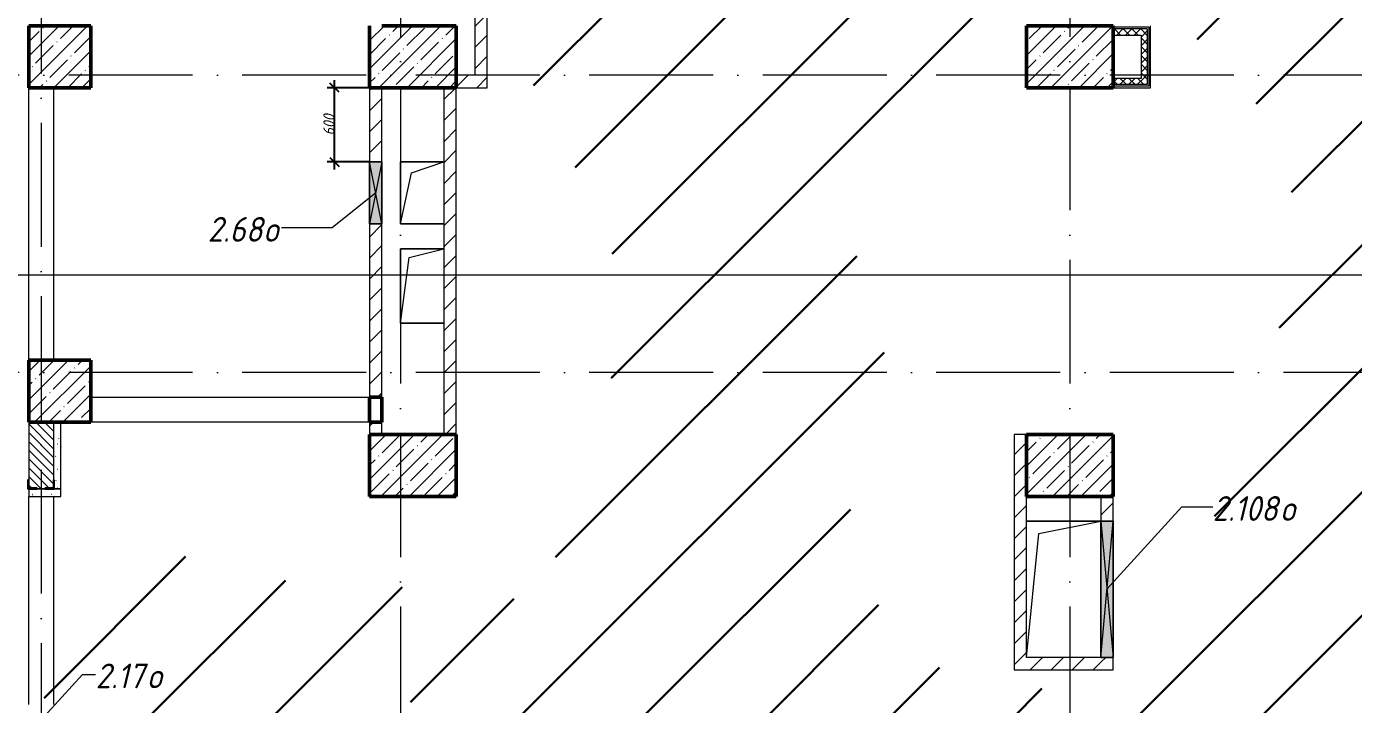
# Model space of a CAD drawing. Header units: millimetres. Extents: x -537608 to 253996, y -217170 to 186033.
# Drawn here: x -109915 to -99209, y 19525 to 24998 of the extents above; entities that cross this region are included whole.
import ezdxf

# ---------------------------------------------------------------- set-up
doc = ezdxf.new("R2010")
doc.units = ezdxf.units.MM
doc.linetypes.add('50_200_ШТРИХ_1Т_ш5_п1_п1_', pattern=[1400, 1000, -200, 0, -200])
for name, color, linetype, lineweight in [('2) окраска коммуникации', 152, 'Continuous', 30), ('A-____-____-DIMS', 7, 'Continuous', 9), ('A-DETL-GENF-OTLN', 7, 'Continuous', 9), ('A-FLOR-____-OTLN', 7, 'Continuous', 9), ('A-GENM-____-MCUT', 7, 'Continuous', 25), ('A-GENM-____-OTLN', 7, 'Continuous', 9), ('A-GENM-____-OTLN-1', 7, 'Continuous', 25), ('A-GLAZ-____-IDEN', 7, 'Continuous', 9), ('A-GLAZ-____-OTLN', 7, 'Continuous', 9), ('A-WALL-____-MCUT', 7, 'Continuous', 13), ('A-WALL-____-MCUT-1', 7, 'Continuous', 9), ('A-WALL-____-PATT-1', 7, 'Continuous', 9), ('A-WALL-FNSH-MCUT-1', 7, 'Continuous', 9), ('I-WALL-____-OTLN', 7, 'Continuous', 9), ('S-COLS-____-MCUT', 7, 'Continuous', 50), ('S-COLS-____-OTLN', 7, 'Continuous', 9), ('S-GRID-____-OTLN-1', 7, '50_200_ШТРИХ_1Т_ш5_п1_п1_', 9)]:
    doc.layers.add(name, color=color, linetype=linetype, lineweight=lineweight)
for name, color, linetype, lineweight, true_color in [('A-WALL-____-PATT-2', 7, 'Continuous', 9, 0x787878), ('A-WALL-____-PATT-3', 9, 'Continuous', 9, 0x808080), ('G-____-____-SYMB-1', 9, 'Continuous', 9, 0x808080)]:
    doc.layers.add(name, color=color, linetype=linetype, lineweight=lineweight, true_color=true_color)
doc.styles.add('ISOCPEUR_I_11', font='isocpeui.ttf', dxfattribs={"width": 0.9, "height": 199.9999999999998})
doc.styles.add('ISOCPEUR_I_7', font='isocpeui.ttf', dxfattribs={"width": 0.9, "height": 90.00000000000003})
doc.dimstyles.new('ISO-1_8_0_9К_СРЕДНИЙ_Кладочные_2', dxfattribs={"dimscale": 304.8, "dimtxt": 89.63830582292834, "dimasz": 0.2460629921259842, "dimexe": 0.1968503937007874, "dimexo": 0, "dimgap": 0, "dimtad": 1, "dimdec": 3, "dimrnd": 0.001, "dimdsep": 46, "dimtxsty": 'ISOCPEUR_I_7', "dimblk1": 'OBLIQUE', "dimblk2": 'OBLIQUE', "dimsah": 1, "dimcen": 0.09, "dimdle": 0.1968503937007874, "dimazin": 0, "dimtfac": 1, "dimtdec": 4, "dimtix": 1, "dimtmove": 1, "dimatfit": 3, "dimfxl": 1, "dimtvp": 1, "dimtolj": 1, "dimtzin": 0, "dimarcsym": 2})
pattern_1 = [(45, (-184647.672526228, -45376.49344689475), (-84.8528137423857, 84.8528137423857), [])]
pattern_2 = [(45, (-184647.672526228, -45376.49344689475), (-35.35533905932738, 35.35533905932738), []), (135, (-184647.672526228, -45376.49344689475), (-35.35533905932738, -35.35533905932737), [])]
pattern_3 = [(0, (-184647.672526228, -45376.49344689475), (203.2, 50.8), [3.353, -149.047, 3.353, -149.047, -812.8]), (0, (-184647.672526228, -45376.49344689475), (203.2, 50.8), [-304.8, 3.353, -301.447, 3.353, -149.047, -355.6]), (0, (-184647.672526228, -45376.49344689475), (203.2, 50.8), [-762, 3.353, -98.24700000000001, 3.353, -250.647]), (120, (-184571.472526228, -45351.09344689472), (-145.5940905122494, 150.576362048998), [3.352999999999998, -149.0469999999998, 3.352999999999998, -149.0469999999998, -812.7999999999993]), (120, (-184571.472526228, -45351.09344689472), (-145.5940905122494, 150.576362048998), [-304.7999999999997, 3.352999999999998, -301.4469999999997, 3.352999999999998, -149.0469999999998, -355.5999999999997]), (120, (-184571.472526228, -45351.09344689472), (-145.5940905122494, 150.576362048998), [-761.9999999999993, 3.352999999999998, -98.24699999999993, 3.352999999999998, -250.6469999999998]), (240, (-184546.072526228, -45249.49344689475), (-57.60590948775047, -201.3763620489979), [3.353, -149.047, 3.353, -149.047, -812.8]), (240, (-184546.072526228, -45249.49344689475), (-57.60590948775047, -201.3763620489979), [-304.8, 3.353, -301.447, 3.353, -149.047, -355.6]), (240, (-184546.072526228, -45249.49344689475), (-57.60590948775047, -201.3763620489979), [-762, 3.353, -98.24700000000001, 3.353, -250.647])]

# ---------------------------------------------------------------- blocks, each defined once
blk = doc.blocks.new('BSC_Колонна _Прямоугольная - 500х500-V94-АР1_План отверстий 2 этажа в осях 1-64_Ю-ЯЯ')
at = {"layer": 'S-COLS-____-OTLN'}
h = blk.add_hatch(dxfattribs=at)
h.set_pattern_fill('FP_107', color=256, style=0, pattern_type=2)
h.set_pattern_definition([(45, (-75000, -70131.042), (-114.0492527375783, 114.0492527375783), []), (45, (-74885.951, -70131.042), (-114.0492527375783, 114.0492527375783), [201.613, -40.323, 3.353, -36.97])])
h.paths.add_polyline_path([(-249.9999999999085, -249.9999999999172), (250.0000000000818, -249.9999999999085), (250.0000000000818, 250.0000000000861), (-249.9999999999085, 250.0000000000818), (-249.9999999999085, 8.848654743845703)], flags=0)
at = {"layer": 'S-COLS-____-MCUT'}
for p, q in [((250.0000000000001, 250), (-250.0000000000001, 250)), ((-250.0000000000001, 249.9999999999993), (-249.9999999999954, -249.9999999999999)), ((249.9999999999998, -249.999999999992), (249.9999999999998, 250)), ((-249.9999999999954, -249.9999999999999), (249.9999999999998, -249.999999999992))]:
    blk.add_line(p, q, dxfattribs=at)
blk = doc.blocks.new('BSC_Колонна _Прямоугольная - 500х700-V129-АР1_План отверстий 2 этажа в осях 1-64_Ю-ЯЯ')
at = {"layer": 'S-COLS-____-OTLN'}
h = blk.add_hatch(dxfattribs=at)
h.set_pattern_fill('FP_142', color=256, style=0, pattern_type=2)
h.set_pattern_definition([(315, (-66831.042, 77850), (114.0492527375783, 114.0492527375783), []), (315, (-66831.042, 77735.951), (114.0492527375783, 114.0492527375783), [201.613, -40.323, 3.353, -36.97])])
h.paths.add_polyline_path([(-249.9999999999215, -350.0000000000937), (250.0000000000774, -350.0000000000763), (250.0000000000818, 349.9999999999031), (-249.9999999999215, 349.9999999999031), (-249.9999999999215, 95.15173167020112)], flags=0)
at = {"layer": 'S-COLS-____-MCUT'}
for p, q in [((250.0000000000001, 349.9999999999999), (-250.0000000000001, 349.9999999999999)), ((-250.0000000000001, 349.9999999999992), (-249.9999999999954, -350)), ((249.9999999999998, -349.9999999999919), (249.9999999999998, 350)), ((-249.9999999999954, -350), (249.9999999999998, -349.9999999999919))]:
    blk.add_line(p, q, dxfattribs=at)
blk = doc.blocks.new('BSC_Колонна _Прямоугольная - 500х700-V130-АР1_План отверстий 2 этажа в осях 1-64_Ю-ЯЯ')
at = {"layer": 'S-COLS-____-OTLN'}
h = blk.add_hatch(dxfattribs=at)
h.set_pattern_fill('FP_143', color=256, style=0, pattern_type=2)
h.set_pattern_definition([(315, (-66831.042, 83150), (114.0492527375783, 114.0492527375783), []), (315, (-66831.042, 83035.951), (114.0492527375783, 114.0492527375783), [201.613, -40.323, 3.353, -36.97])])
h.paths.add_polyline_path([(-249.9999999999215, -350.0000000000763), (250.0000000000774, -350.0000000000591), (250.0000000000818, 349.9999999999204), (-249.9999999999215, 349.9999999999204)], flags=0)
at = {"layer": 'S-COLS-____-MCUT'}
for p, q in [((250.0000000000001, 349.9999999999999), (-250.0000000000001, 349.9999999999999)), ((-250.0000000000001, 349.9999999999992), (-249.9999999999954, -350)), ((249.9999999999998, -349.9999999999919), (249.9999999999998, 350)), ((-249.9999999999954, -350), (249.9999999999998, -349.9999999999919))]:
    blk.add_line(p, q, dxfattribs=at)
blk = doc.blocks.new('BSC_Колонна _Прямоугольная - 500х700-V132-АР1_План отверстий 2 этажа в осях 1-64_Ю-ЯЯ')
at = {"layer": 'S-COLS-____-OTLN'}
h = blk.add_hatch(dxfattribs=at)
h.set_pattern_fill('FP_145', color=256, style=0, pattern_type=2)
h.set_pattern_definition([(315, (-70131.042, 77850), (114.0492527375783, 114.0492527375783), []), (315, (-70131.042, 77735.951), (114.0492527375783, 114.0492527375783), [201.613, -40.323, 3.353, -36.97])])
h.paths.add_polyline_path([(-249.9999999999129, 349.9999999999204), (-249.9999999999129, -350.0000000000763), (250.0000000000818, -350.0000000000417), (249.9999999255069, 349.9999999999378), (8.848654743828376, 349.9999999999378)], flags=0)
at = {"layer": 'S-COLS-____-MCUT'}
for p, q in [((250.0000000000001, 349.9999999999999), (-250.0000000000001, 349.9999999999999)), ((-250.0000000000001, 349.9999999999992), (-249.9999999999954, -350)), ((249.9999999999998, -349.9999999999919), (249.9999999999998, 249.9999999994324)), ((-249.9999999999954, -350), (249.9999999999998, -349.9999999999919))]:
    blk.add_line(p, q, dxfattribs=at)
blk = doc.blocks.new('BSC_Колонна _Прямоугольная - 500х700-V133-АР1_План отверстий 2 этажа в осях 1-64_Ю-ЯЯ')
at = {"layer": 'S-COLS-____-OTLN'}
h = blk.add_hatch(dxfattribs=at)
h.set_pattern_fill('FP_146', color=256, style=0, pattern_type=2)
h.set_pattern_definition([(315, (-70131.042, 83150), (114.0492527375783, 114.0492527375783), []), (315, (-70131.042, 83035.951), (114.0492527375783, 114.0492527375783), [201.613, -40.323, 3.353, -36.97])])
h.paths.add_polyline_path([(-249.9999999999085, 349.9999999999031), (-249.9999999999085, -350.0000000000937), (250.0000000000861, -350.0000000000591), (250.0000000000904, 349.9999999999204), (8.848654743239297, 349.9999999999204)], flags=0)
at = {"layer": 'S-COLS-____-MCUT'}
for p, q in [((250.0000000000001, 349.9999999999999), (-250.0000000000001, 349.9999999999999)), ((-250.0000000000001, 349.9999999999992), (-249.9999999999954, -350)), ((249.9999999999998, -349.9999999999919), (249.9999999999998, 350)), ((-249.9999999999954, -350), (249.9999999999998, -349.9999999999919))]:
    blk.add_line(p, q, dxfattribs=at)
blk = doc.blocks.new('BSC_Колонна _Прямоугольная - 500х500-V144-АР1_План отверстий 2 этажа в осях 1-64_Ю-ЯЯ')
at = {"layer": 'S-COLS-____-OTLN'}
h = blk.add_hatch(dxfattribs=at)
h.set_pattern_fill('FP_157', color=256, style=0, pattern_type=2)
h.set_pattern_definition([(45, (-75000, -67431.042), (-114.0492527375783, 114.0492527375783), []), (45, (-74885.951, -67431.042), (-114.0492527375783, 114.0492527375783), [201.613, -40.323, 3.353, -36.97])])
h.paths.add_polyline_path([(-249.9999999998912, -249.9999999999215), (250.0000000000991, -249.9999999999129), (250.0000000000991, 250.0000000000818), (-249.9999999998912, 250.0000000000774)], flags=0)
at = {"layer": 'S-COLS-____-MCUT'}
for p, q in [((250.0000000000001, 250), (-250.0000000000001, 250)), ((-250.0000000000001, 249.9999999999993), (-249.9999999999954, -249.9999999999999)), ((249.9999999999998, -249.999999999992), (249.9999999999998, 250)), ((-249.9999999999954, -249.9999999999999), (249.9999999999998, -249.999999999992))]:
    blk.add_line(p, q, dxfattribs=at)
blk = doc.blocks.new('Фахверк_СКБ_Уголок - 200_3550-28267367-АР1_План отверстий 2 этажа в осях 1-64_Ю-ЯЯ')
at = {"layer": 'A-GENM-____-MCUT'}
for p, q in [((199.9999999999932, 156.0000000000034), (124.9999999999923, 156.0000000000034)), ((124.9999999999923, 156.0000000000034), (124.9999999999923, 81.00000000000361)), ((130.9999999999933, 81.00000000000361), (130.9999999999933, 150.0000000000029)), ((130.9999999999933, 150.0000000000029), (199.9999999999932, 150.0000000000029)), ((199.9999999999932, 150.0000000000029), (199.9999999999932, 156.0000000000034)), ((124.9999999999923, 81.00000000000361), (130.9999999999933, 81.00000000000361)), ((130.9999999999926, 19.00000000000922), (124.9999999999923, 19.00000000000922)), ((124.9999999999923, 19.00000000000922), (124.9999999999923, -55.99999999999103)), ((130.9999999999926, -49.99999999999053), (130.9999999999926, 19.00000000000922)), ((124.9999999999923, -55.99999999999103), (199.9999999999924, -55.99999999999103)), ((199.9999999999924, -49.99999999999053), (130.9999999999926, -49.99999999999053)), ((199.9999999999924, -55.99999999999103), (199.9999999999924, -49.99999999999053))]:
    blk.add_line(p, q, dxfattribs=at)
blk = doc.blocks.new('AR_Отверстие прямоугольное _в плите_ - AR_Отверстие прямоугольное _в плите_-30552540-АР1_План отверстий 2 этажа в осях 1-64_Ю-ЯЯ')
at = {"layer": 'A-GENM-____-OTLN'}
for p, q in [((174.9999999612036, 250.0000000752069), (-174.9999999611964, 250.0000000752069)), ((-174.9999999611964, 250.0000000752069), (-174.9999999611964, -250.0000000751931)), ((-87.49999998059634, 162.5000000946069), (174.9999999612036, 250.0000000752069)), ((-174.9999999611964, -250.0000000751931), (-87.49999998059634, 162.5000000946069)), ((-174.9999999611964, -250.0000000751931), (174.9999999612036, -250.0000000751931))]:
    blk.add_line(p, q, dxfattribs=at)
blk = doc.blocks.new('AR_Отверстие прямоугольное _в плите_ - AR_Отверстие прямоугольное _в плите_-30552533-АР1_План отверстий 2 этажа в осях 1-64_Ю-ЯЯ')
at = {"layer": 'A-GENM-____-OTLN'}
for p, q in [((174.9999999612037, 299.9999999988069), (-174.9999999611964, 299.9999999988069)), ((-174.9999999611964, 299.9999999988069), (-174.9999999611964, -299.999999998793)), ((-174.9999999611964, -299.999999998793), (-104.9999999767164, 230.0000000143268)), ((-104.9999999767164, 230.0000000143269), (174.9999999612036, 299.9999999988069)), ((-174.9999999611964, -299.999999998793), (174.9999999612037, -299.999999998793))]:
    blk.add_line(p, q, dxfattribs=at)
blk = doc.blocks.new('AR_Отверстие прямоугольное _в плите_ - AR_Отверстие прямоугольное _в плите_-30552713-АР1_План отверстий 2 этажа в осях 1-64_Ю-ЯЯ')
at = {"layer": 'A-GENM-____-OTLN'}
for p, q in [((299.9999999988036, 550.0000000740067), (-299.9999999987963, 550.0000000740067)), ((-199.9999999991963, 450.0000000744068), (299.9999999988036, 550.0000000740067)), ((-299.9652515161854, -549.652515247831), (-199.9999999991963, 450.0000000744068))]:
    blk.add_line(p, q, dxfattribs=at)
blk = doc.blocks.new('BSC_Колонна _Прямоугольная1 - 200х100 _металл_-35191705-АР1_План отверстий 2 этажа в осях 1-64_Ю-ЯЯ')
at = {"layer": 'S-COLS-____-MCUT'}
for p, q in [((100.0000000000001, 50.00000000000004), (-100.0000000000001, 49.99999999999937)), ((-100.0000000000001, 49.99999999999937), (-99.99999999999554, -49.99999999999993)), ((99.99999999999987, -49.99999999999208), (100.0000000000001, 50.00000000000004)), ((-99.99999999999554, -49.99999999999993), (99.99999999999987, -49.99999999999208))]:
    blk.add_line(p, q, dxfattribs=at)
blk = doc.blocks.new('AR_Отверстие прямоугольное _в стене__БезПР - AR_Отверстие прямоугольное _в стене__БезПР-36788999-АР1_План отверстий 2 этажа в осях 1-64_Ю-ЯЯ')
at = {"layer": 'A-GLAZ-____-OTLN'}
blk.add_hatch(color=256, dxfattribs=at).paths.add_polyline_path([(-550.0000000739344, -50.00000000057771), (550.0000000740644, -50.00000000057771), (550.0000000740644, 50.00000000040446), (-550.0000000739344, 50.00000000040446)], flags=0)
at = {"layer": 'A-DETL-GENF-OTLN'}
for p, q in [((-550.0000000740081, -50.00000000048919), (-550.0000000740081, 50.00000000047863)), ((-550.0000000740081, 50.00000000047863), (550.0000000739915, 50.00000000047863)), ((550.0000000739915, 50.00000000047863), (-550.0000000740081, -50.00000000048919)), ((-550.0000000740081, 50.00000000047863), (550.0000000739915, -50.00000000048919)), ((550.0000000739915, 50.00000000047863), (-550.0000000740081, 50.00000000047863)), ((-550.0000000740081, 50.00000000047863), (-550.0000000740081, -50.00000000048919)), ((550.0000000739915, 50.00000000047863), (550.0000000739915, -50.00000000048919)), ((550.0000000739915, -50.00000000048919), (550.0000000739915, 50.00000000047863)), ((550.0000000739915, -50.00000000048919), (-550.0000000740081, -50.00000000048919)), ((-550.0000000740081, -50.00000000048919), (550.0000000739915, -50.00000000048919))]:
    blk.add_line(p, q, dxfattribs=at)
at = {"layer": 'A-GLAZ-____-OTLN'}
blk.add_line((550.000000073992, 50.00000000096462), (-550.0000000740079, 50.00000000096817), dxfattribs=at)
blk = doc.blocks.new('AR_Отверстие прямоугольное _в стене__БезПР - AR_Отверстие прямоугольное _в стене__БезПР-36788837-АР1_План отверстий 2 этажа в осях 1-64_Ю-ЯЯ')
at = {"layer": 'A-GLAZ-____-OTLN'}
blk.add_hatch(color=256, dxfattribs=at).paths.add_polyline_path([(250.0000000751981, -50.00000000042178), (250.0000000751981, 50.0000000005474), (-250.0000000752068, 50.0000000005474), (-250.0000000752068, -50.00000000042178)], flags=0)
at = {"layer": 'A-DETL-GENF-OTLN'}
for p, q in [((-250.0000000752082, -50.00000000048919), (-250.0000000752082, 50.00000000047863)), ((-250.0000000752082, 50.00000000047863), (250.0000000751917, 50.00000000047863)), ((250.0000000751917, 50.00000000047863), (-250.0000000752082, -50.00000000048919)), ((-250.0000000752082, 50.00000000047863), (250.0000000751917, -50.00000000048919)), ((250.0000000751917, 50.00000000047863), (-250.0000000752082, 50.00000000047863)), ((-250.0000000752082, 50.00000000047863), (-250.0000000752082, -50.00000000048919)), ((250.0000000751917, 50.00000000047863), (250.0000000751917, -50.00000000048919)), ((250.0000000751917, -50.00000000048919), (250.0000000751917, 50.00000000047863)), ((250.0000000751917, -50.00000000048919), (-250.0000000752082, -50.00000000048919)), ((-250.0000000752082, -50.00000000048919), (250.0000000751917, -50.00000000048919))]:
    blk.add_line(p, q, dxfattribs=at)
at = {"layer": 'A-GLAZ-____-OTLN'}
blk.add_line((250.0000000751921, 50.00000000096558), (-250.0000000752078, 50.0000000009672), dxfattribs=at)
blk = doc.blocks.new('_Oblique')
at = {"color": 0, "linetype": 'ByBlock', "lineweight": -2}
blk.add_line((-0.5, -0.5), (0.5, 0.5), dxfattribs=at)
blk = doc.blocks.new('*D2329')
at = {"layer": 'A-____-____-DIMS', "color": 0, "lineweight": -2, "transparency": 16777216}
for p, q in [((-107430.5209837567, 23844.54851254787), (-107430.5209837567, 24564.54851247202)), ((-107147.672526228, 24504.54851247202), (-107490.5209837567, 24504.54851247202)), ((-107147.6725262284, 23904.54851254787), (-107490.5209837567, 23904.54851254787))]:
    blk.add_line(p, q, dxfattribs=at)
at = {"layer": 'Defpoints', "color": 0, "transparency": 16777216}
for p in [(-107430.5209837567, 24504.54851247202), (-107147.672526228, 24504.54851247202), (-107147.6725262284, 23904.54851254787)]:
    blk.add_point(p, dxfattribs=at)
at = {"layer": 'A-____-____-DIMS', "color": 0, "lineweight": -2, "transparency": 16777216, "xscale": 75, "yscale": 75, "zscale": 75}
for p, rotation in [((-107430.5209837567, 24504.54851247202), 90), ((-107430.5209837567, 23904.54851254787), 270)]:
    blk.add_blockref('_Oblique', p, dxfattribs=dict(at, rotation=rotation))
at = {"layer": 'A-____-____-DIMS', "color": 0, "transparency": 16777216, "insert": (-107475.5209837567, 24204.54851250997), "char_height": 90.00000000000003, "width": 409.5781050678419, "attachment_point": 5, "rotation": 90, "style": 'ISOCPEUR_I_7'}
blk.add_mtext('\\A1;600', dxfattribs=at)

msp = doc.modelspace()

# ---------------------------------------------------------------- hatches: boundary and pattern name
at = {"layer": '2) окраска коммуникации'}
h = msp.add_hatch(dxfattribs=at)
h.set_pattern_fill('ANSI31', color=5, scale=222)
h.set_pattern_definition([(45, (-124537.4388186877, -12133.20821261858), (-498.404214719338, 498.404214719338), [])])
edge = h.paths.add_edge_path()
edge.add_spline(control_points=[(-109796.4476547929, 19603.23629768032), (-109405.6613352142, 19107.14860382003), (-108761.3909068998, 19603.23629768032), (-107937.5714336367, 19096.5940671213), (-107124.3121168489, 19719.34179428513), (-105973.0765751655, 19297.13935289034), (-105025.7386579107, 19476.52802545288), (-104061.0658806219, 19152.97488229037), (-103149.2497595529, 19549.16256147439), (-100993.5716802162, 19264.9514066661), (-99394.59264342127, 19502.66443364546), (-98286.82850425308, 19807.54851247235), (-97136.76941739152, 19486.14015535093), (-96003.62458468428, 19418.53295412452), (-94971.95596459614, 19181.90774983205), (-94413.83989929421, 18252.30873296889), (-94413.83989929421, 16807.54851247234), (-94176.29225244666, 15728.48948889857), (-94632.93210512972, 15491.86428460609), (-93821.1270603313, 14274.93466253069), (-94835.8829783163, 13666.46985149293), (-94345.61172782899, 12004.81999822801), (-94734.60232415063, 11294.94368623583), (-94311.7863236227, 10707.54851247237), (-93009.51602193517, 10263.93386753301), (-92992.60331983202, 11142.82748347639), (-92096.67252622859, 11548.47069083483), (-92096.67252622859, 13238.65142061005), (-92738.91434033577, 13576.68742674207), (-92096.67252622859, 14269.66123931287), (-92738.91434033577, 15114.75195375786), (-92096.67252622859, 15807.72576632865), (-92823.4778508515, 16807.54851247234), (-92096.67252622859, 17548.61189702365), (-93309.57073390402, 18024.6168754985), (-93309.57073390402, 17700.72809978309), (-94024.27193992016, 17903.5497034623), (-94024.27193992016, 18507.54851247249), (-94091.92274833274, 19323.30092921704), (-94091.92274833274, 19807.54851247235), (-93686.33141220258, 21039.94525292856), (-93855.4568811831, 21834.3298673389), (-94362.8348401756, 22189.26767377755), (-95022.4271180964, 22375.18747715026), (-96003.35918392627, 22375.18747715026), (-96832.07693082782, 22358.28567684362), (-97660.79467772915, 22578.00908082947), (-98032.87257194742, 23304.78719312828), (-97863.74555091596, 24538.61861551031), (-97204.15482504609, 25557.54851247235), (-95461.56293716295, 25829.27479098309), (-94954.18342611929, 26944.79361121894), (-94700.49444662304, 27874.3926280821), (-94328.4181044557, 28195.52753302236), (-94497.54357343623, 29158.93015049877), (-93702.65123074119, 29192.73375111203), (-92890.84463389161, 29378.65355448462), (-92958.49544230443, 30663.19037778654), (-93499.38994731115, 31262.24929780317), (-92349.33241250076, 32935.52822727177), (-93397.91528674345, 33611.60023953593), (-92349.33241250076, 34575.0035561271), (-93093.48820093753, 35521.50437329688), (-92096.67252622859, 37059.5682011978), (-92096.67252622859, 37059.5682011978), (-92364.31436289092, 38251.03676001357), (-93057.73049296708, 39417.26168028407), (-94224.70072988061, 38774.99326863317), (-95205.63279571048, 39282.04727783126), (-96372.60303262401, 38690.48426710013), (-98030.03852642667, 39518.67248212374), (-99044.79599646282, 39214.44007660486), (-100296.3281918409, 38470.76016399942), (-99517.67651307247, 36837.54851247242), (-100160.354536839, 35574.88528669907), (-98908.82234146087, 34374.8574649303), (-100278.7434515612, 32716.54851247242), (-99077.94781044139, 31281.82730970697), (-100177.6040340561, 30365.54851247242), (-99095.19730765851, 28759.03087064358), (-100111.1343366191, 27453.12560233965), (-99755.97069655512, 26540.42838578301), (-99942.00886763855, 25965.76647624364), (-100770.7266145399, 25678.43587103139), (-102174.4731288465, 26202.39237965098), (-102732.5891941484, 25661.53407072476), (-103831.9101747006, 26286.9013811839), (-104203.9865168677, 25644.63227041813), (-105151.0931784912, 26337.60678210379), (-106346.6725262281, 24924.74952775976), (-104916.489772801, 23238.26012432542), (-105406.9550296903, 22181.33971152259), (-104798.1024101299, 21750.54851247242), (-105609.9074549283, 21237.54851247236), (-105609.9074549283, 20348.05157278143), (-106709.226883429, 20263.54257124839), (-107030.5666713378, 20669.18577860694), (-107740.8955035171, 20297.34617186165), (-108248.2750145608, 20990.3206835472), (-108958.6038467401, 20500.16777554087), (-109702.7596351769, 20314.24797216828), (-109796.4476547929, 19603.23629768032)], knot_values=[0, 0, 0, 0, 1, 2, 3, 4, 5, 6, 7, 8, 9, 10, 11, 12, 13, 14, 15, 16, 17, 18, 19, 20, 21, 22, 23, 24, 25, 26, 27, 28, 29, 30, 31, 32, 33, 34, 35, 36, 37, 38, 39, 40, 41, 42, 43, 44, 45, 46, 47, 48, 49, 50, 51, 52, 53, 54, 55, 56, 57, 58, 59, 60, 61, 62, 63, 64, 65, 66, 67, 68, 69, 70, 71, 72, 73, 74, 75, 76, 77, 78, 79, 80, 81, 82, 83, 84, 85, 86, 87, 88, 89, 90, 91, 92, 93, 94, 95, 96, 97, 98, 99, 99, 99, 99], degree=3, periodic=0)
edge = h.paths.add_edge_path(flags=16)
edge.add_arc((-101992.4495298186, 21054.51614598397), 1274.567205917258, 125.00000004974521, 234.99999995025502, ccw=False)
edge.add_arc((-102056.9899415713, 23050.47154910745), 1162.044431998314, 125.0000000497451, 234.9999999502549, ccw=False)
edge.add_arc((-101314.1844928726, 23739.42224494151), 1433.645541916495, 59.43173917583039, 169.4317390763406, ccw=False)
edge.add_arc((-101696.0800456428, 23285.00833818514), 2021.488717905952, -53.33912159542018, 56.66087830508968, ccw=False)
edge.add_arc((-101432.1511662246, 21092.0496832416), 1102.633641852591, -78.79029658103138, 31.20970331947842, ccw=False)
edge.add_arc((-101970.6549519649, 20537.60746796357), 919.0678340200262, 215.000000049745, 324.999999950255, ccw=False)
edge = h.paths.add_edge_path(flags=16)
edge.add_arc((-96550.60125298293, 29272.31809023535), 1174.761648407511, 125.0000000497451, 234.9999999502549, ccw=False)
edge.add_arc((-95978.84534181052, 32013.48696413099), 2171.587658382488, 125.0000000497451, 234.9999999502549, ccw=False)
edge.add_arc((-96310.0506955353, 35098.19763653134), 1594.148746454434, 125.00000004974521, 234.99999995025502, ccw=False)
edge.add_arc((-96112.48813060955, 36410.21911195034), 1111.9458483979, 70.31799187557522, 180.3179917760853, ccw=False)
edge.add_arc((-95890.68980225926, 36311.3809697062), 1155.950819868962, -27.59113456386177, 82.40886533664792, ccw=False)
edge.add_arc((-95767.89101037243, 34488.24268532941), 1572.051704682641, -54.99999995025502, 54.9999999502549, ccw=False)
edge.add_arc((-95921.79661916662, 31692.94396363787), 1840.377944830278, -54.9999999502549, 54.99999995025502, ccw=False)
edge.add_arc((-95987.16710867097, 29572.87053352573), 1277.401584025117, -81.3467366515178, 28.65326324899212, ccw=False)
edge.add_arc((-96509.69660658584, 28810.46219062197), 872.5123162488143, 215.0000000497448, 324.9999999502551, ccw=False)
at = {"layer": 'A-WALL-____-PATT-1'}
h = msp.add_hatch(dxfattribs=at)
h.set_pattern_fill('FP_4', color=256, style=0, pattern_type=2)
h.set_pattern_definition(pattern_1)
h.paths.add_polyline_path([(-106197.6725262279, 24504.54851247207), (-106197.6725262279, 26954.54851247213), (-106297.6725262279, 26954.54851247213), (-106297.6725262279, 24504.54851247207)], flags=0)
h = msp.add_hatch(dxfattribs=at)
h.set_pattern_fill('FP_4', color=256, style=0, pattern_type=2)
h.set_pattern_definition(pattern_1)
h.paths.add_polyline_path([(-106297.6725262279, 24504.54851247207), (-106297.6725262279, 24604.54851247207), (-106447.6725262276, 24604.54851247207), (-106447.6725262276, 24504.54851247207)], flags=0)
h = msp.add_hatch(dxfattribs=at)
h.set_pattern_fill('FP_4', color=256, style=0, pattern_type=2)
h.set_pattern_definition(pattern_1)
h.paths.add_polyline_path([(-107147.6725262278, 21704.54851247254), (-107047.6725262278, 21704.54851247254), (-107047.6725262278, 21804.54851247254), (-107147.6725262278, 21804.54851247254)], flags=0)
h.paths.add_polyline_path([(-107047.6725262278, 22004.54851247254), (-107047.6725262278, 23404.54851239751), (-107147.6725262278, 23404.54851239751), (-107147.6725262278, 22004.54851247254)], flags=0)
h.paths.add_polyline_path([(-107147.6725262278, 23904.54851254792), (-107047.6725262278, 23904.54851254792), (-107047.6725262278, 24504.54851247207), (-107147.6725262278, 24504.54851247207)], flags=0)
h = msp.add_hatch(dxfattribs=at)
h.set_pattern_fill('FP_4', color=256, style=0, pattern_type=2)
h.set_pattern_definition(pattern_1)
h.paths.add_polyline_path([(-106447.6725262279, 21704.54851247254), (-106447.6725262279, 24504.54851247207), (-106547.6725262279, 24504.54851247207), (-106547.6725262279, 21704.54851247254)], flags=0)
h = msp.add_hatch(dxfattribs=at)
h.set_pattern_fill('FP_6', color=256, style=0, pattern_type=2)
h.set_pattern_definition([(135, (-184647.672526228, -45376.49344689475), (-35.35533905932738, -35.35533905932737), [])])
h.paths.add_polyline_path([(-109697.6725262278, 17804.54851247254), (-109697.6725262278, 19038.54851247213), (-109766.6725262277, 19038.54851247213), (-109766.6725262277, 19044.54851247254), (-109828.6725262277, 19044.54851247254), (-109828.6725262277, 19038.54851247213), (-109897.6725262278, 19038.54851247213), (-109897.6725262278, 17804.54851247254)], flags=0)
h.paths.add_polyline_path([(-109766.6725262277, 21264.54851247254), (-109766.6725262277, 21270.54851247213), (-109697.6725262278, 21270.54851247219), (-109697.6725262278, 21804.54851247254), (-109897.6725262278, 21804.54851247254), (-109897.6725262278, 21270.54851247213), (-109828.6725262277, 21270.54851247213), (-109828.6725262277, 21264.54851247254)], flags=0)
h = msp.add_hatch(dxfattribs=at)
h.set_pattern_fill('FP_4', color=256, style=0, pattern_type=2)
h.set_pattern_definition(pattern_1)
h.paths.add_polyline_path([(-101847.6725262278, 19804.54851247236), (-101847.6725262278, 21704.54851247254), (-101947.6725262278, 21704.54851247254), (-101947.6725262278, 19804.54851247236)], flags=0)
h = msp.add_hatch(dxfattribs=at)
h.set_pattern_fill('FP_4', color=256, style=0, pattern_type=2)
h.set_pattern_definition(pattern_1)
h.paths.add_polyline_path([(-101147.6725262278, 19804.54851247236), (-101147.6725262278, 19904.54851239867), (-101247.6725261541, 19904.54851239867), (-101247.6725262278, 19804.54851247236)], flags=0)
h.paths.add_polyline_path([(-101247.6725262278, 21004.54851254669), (-101147.6725262278, 21004.54851254669), (-101147.6725262278, 21204.54851247248), (-101247.6725262278, 21204.54851247248)], flags=0)
h = msp.add_hatch(dxfattribs=at)
h.set_pattern_fill('FP_4', color=256, style=0, pattern_type=2)
h.set_pattern_definition(pattern_1)
h.paths.add_polyline_path([(-101247.6725262278, 19804.54851247236), (-101247.6725262278, 19904.54851247236), (-101847.6725262278, 19904.54851239867), (-101847.6725262278, 19804.54851247236)], flags=0)
at = {"layer": 'A-WALL-____-PATT-2'}
h = msp.add_hatch(dxfattribs=at)
h.set_pattern_fill('FP_165', color=256, style=0, pattern_type=2)
h.set_pattern_definition(pattern_3)
h.paths.add_polyline_path([(-109691.6725262278, 18904.54851247242), (-109637.6725262278, 18904.54851247242), (-109637.6725262278, 19044.54851247254), (-109691.6725262278, 19044.54851247254), (-109691.6725262278, 18969.54851247213), (-109697.6725262278, 18969.54851247213), (-109697.6725262278, 18904.54851247242)], flags=0)
h.paths.add_polyline_path([(-109691.6725262277, 21264.54851247254), (-109637.6725262278, 21264.54851247254), (-109637.6725262278, 21804.54851247219), (-109697.6725262278, 21804.54851247219), (-109697.6725262278, 21339.54851247213), (-109691.6725262277, 21339.54851247213), (-109691.6725262277, 21270.54851247213)], flags=0)
h = msp.add_hatch(dxfattribs=at)
h.set_pattern_fill('FP_165', color=256, style=0, pattern_type=2)
h.set_pattern_definition(pattern_3)
h.paths.add_polyline_path([(-109691.6725262277, 21204.54851247213), (-109637.6725262278, 21204.54851247213), (-109637.6725262278, 21264.54851247219), (-109897.6725262278, 21264.54851247219), (-109897.6725262278, 21204.54851247213), (-109697.6725262277, 21204.54851247213)], flags=0)
at = {"layer": 'A-WALL-____-PATT-3'}
h = msp.add_hatch(dxfattribs=at)
h.set_pattern_fill('FP_7', color=256, style=0, pattern_type=2)
h.set_pattern_definition(pattern_2)
h.paths.add_polyline_path([(-100922.6725262278, 24929.54851247329), (-100922.6725262278, 24979.54851247324), (-101147.6725262278, 24979.54851247324), (-101147.6725262278, 24929.54851247329)], flags=0)
h = msp.add_hatch(dxfattribs=at)
h.set_pattern_fill('FP_7', color=256, style=0, pattern_type=2)
h.set_pattern_definition(pattern_2)
h.paths.add_polyline_path([(-100922.6725262278, 24579.54851247207), (-100872.6725262278, 24579.54851247207), (-100872.6725262278, 24979.54851247324), (-100922.6725262278, 24979.54851247324), (-100922.6725262278, 24763.39716721582)], flags=0)
h = msp.add_hatch(dxfattribs=at)
h.set_pattern_fill('FP_7', color=256, style=0, pattern_type=2)
h.set_pattern_definition(pattern_2)
h.paths.add_polyline_path([(-100872.6725262278, 24529.54851247207), (-100872.6725262278, 24579.54851247207), (-101147.6725262278, 24579.54851247207), (-101147.6725262278, 24529.54851247207)], flags=0)

# ---------------------------------------------------------------- linework, layer by layer
at = {"layer": 'A-FLOR-____-OTLN'}
for p, q in [((-106897.672526189, 23904.54851254728), (-106547.6725262666, 23904.54851254728)), ((-106897.672526189, 23404.54851239687), (-106897.672526189, 23904.54851254728)), ((-106547.6725262666, 23404.54851239687), (-106897.672526189, 23404.54851239687)), ((-106897.672526189, 23202.18263956503), (-106547.6725262666, 23202.18263956503)), ((-106897.672526189, 22602.18263956741), (-106897.672526189, 23202.18263956503)), ((-106547.6725262666, 22602.18263956741), (-106897.672526189, 22602.18263956741)), ((-101847.6725262266, 21004.20102779416), (-101247.6725262289, 21004.20102779416))]:
    msp.add_line(p, q, dxfattribs=at)
at = {"layer": 'A-GLAZ-____-IDEN'}
for p, q in [((-107097.6725262279, 23654.54851247265), (-107448.9007176319, 23373.14500286343)), ((-107448.9007176319, 23373.14500286343), (-107858.2787416761, 23373.14500286343)), ((-101197.6725262279, 20454.5485124726), (-100594.0238936893, 21119.29244000756)), ((-100594.0238936893, 21119.29244000756), (-100344.7209133247, 21119.29244000756)), ((-109797.6725262278, 19399.54851247207), (-109463.9773381415, 19767.63757510629)), ((-109463.9773381415, 19767.63757510629), (-109357.6574052988, 19767.63757510629))]:
    msp.add_line(p, q, dxfattribs=at)
at = {"layer": 'A-WALL-____-MCUT'}
for p, q in [((-100872.6725262278, 24979.54851247318), (-101147.6725262278, 24979.54851247318)), ((-100872.6725262278, 24979.54851247318), (-100872.6725262278, 24529.54851247201)), ((-101147.6725262278, 24929.54851247318), (-100922.6725262278, 24929.54851247318)), ((-100922.6725262278, 24929.54851247318), (-100922.6725262278, 24579.54851247201)), ((-100922.6725262278, 24579.54851247201), (-101147.6725262278, 24579.54851247201)), ((-100872.6725262278, 24529.54851247201), (-101147.6725262278, 24529.54851247201)), ((-109897.6725262278, 21804.54851247248), (-109897.6725262278, 21339.54851247207)), ((-109697.6725262279, 21804.54851247213), (-109697.6725262278, 21804.54851247248)), ((-109697.6725262279, 21804.54851247213), (-109697.6725262279, 21339.54851247207)), ((-109828.6725262278, 21264.54851247248), (-109766.6725262278, 21264.54851247248))]:
    msp.add_line(p, q, dxfattribs=at)
at = {"layer": 'A-WALL-____-MCUT-1'}
for p, q in [((-100860.1725262278, 24992.04851247318), (-101147.6725262278, 24992.04851247318)), ((-100860.1725262278, 24992.04851247318), (-100860.1725262278, 24517.04851247201)), ((-100860.1725262278, 24517.04851247201), (-101147.6725262278, 24517.04851247201))]:
    msp.add_line(p, q, dxfattribs=at)
at = {"layer": 'A-WALL-FNSH-MCUT-1'}
for p, q in [((-106297.672526228, 26954.54851247201), (-106297.672526228, 24604.54851247201)), ((-106197.672526228, 24504.54851247201), (-106197.672526228, 26954.54851247201)), ((-100847.6725262278, 24504.54851247201), (-100847.6725262278, 25004.54851247318)), ((-106297.672526228, 24604.54851247201), (-106447.6725262277, 24604.54851247201)), ((-107147.6725262279, 24504.54851247201), (-107147.6725262279, 23904.54851254786)), ((-107047.6725262279, 23904.54851254786), (-107047.6725262279, 24504.54851247201)), ((-106547.672526228, 24504.54851247201), (-106547.672526228, 21704.54851247248)), ((-106447.6725262277, 24504.54851247201), (-106197.672526228, 24504.54851247201)), ((-106447.672526228, 21704.54851247248), (-106447.672526228, 24504.54851247201)), ((-101147.6725262278, 24504.54851247201), (-100847.6725262278, 24504.54851247201)), ((-107147.6725262279, 23404.54851239745), (-107147.6725262279, 22004.54851247248)), ((-107047.6725262279, 22004.54851247248), (-107047.6725262279, 23404.54851239745)), ((-109637.6725262279, 21264.54851247248), (-109637.6725262279, 21804.54851247213)), ((-107147.6725262279, 21804.54851247248), (-107147.6725262279, 21704.54851247248)), ((-107047.6725262279, 21704.54851247248), (-107047.6725262279, 21804.54851247248)), ((-101847.6725262279, 21704.54851247242), (-101947.6725262279, 21704.54851247242)), ((-101947.6725262279, 21704.54851247242), (-101947.6725262279, 19804.54851247231)), ((-109897.6725262279, 21264.54851247207), (-109897.6725262279, 21204.54851247207)), ((-109897.6725262279, 21204.54851247207), (-109637.6725262279, 21204.54851247207)), ((-109766.6725262278, 21264.54851247207), (-109828.6725262278, 21264.54851247207)), ((-109691.6725262278, 21264.54851247248), (-109637.6725262279, 21264.54851247248)), ((-109637.6725262279, 21264.54851247207), (-109691.6725262278, 21264.54851247207)), ((-109637.6725262279, 21204.54851247207), (-109637.6725262279, 21264.54851247207)), ((-101847.6725262279, 19904.54851247231), (-101847.6725262279, 21204.54851247242)), ((-101247.6725262279, 21204.54851247242), (-101247.6725262279, 21004.54851254664)), ((-101147.6725262279, 21004.54851254664), (-101147.6725262279, 21204.54851247242)), ((-101247.6725262279, 19904.54851247231), (-101847.6725262279, 19904.54851247231)), ((-101147.6725262279, 19804.54851247231), (-101147.6725262279, 19904.54851239861)), ((-101947.6725262279, 19804.54851247231), (-101147.6725262279, 19804.54851247231))]:
    msp.add_line(p, q, dxfattribs=at)
at = {"layer": 'G-____-____-SYMB-1'}
msp.add_line((-189458.2089135119, 22994.54851247265), (-79977.48153471923, 22994.54851247225), dxfattribs=at)
at = {"layer": 'I-WALL-____-OTLN'}
for p, q in [((-109897.672526228, 22304.54851247248), (-109897.672526228, 24504.54851247201)), ((-109697.672526228, 24504.54851247201), (-109697.672526228, 22304.54851247248)), ((-109397.6725262279, 22004.54851247248), (-107147.6725262279, 22004.54851247248)), ((-107147.6725262279, 21804.54851247248), (-109397.6725262279, 21804.54851247248)), ((-109897.6725262278, 19524.54851250967), (-109897.6725262278, 21204.54851247207)), ((-109697.6725262278, 21204.54851247207), (-109697.6725262278, 19524.54851250967))]:
    msp.add_line(p, q, dxfattribs=at)
at = {"layer": 'S-GRID-____-OTLN-1'}
for p, q in [((-106897.6725262278, 45516.35793367069), (-106897.672526228, -5395.451487527753)), ((-101497.6725262278, 45516.35793367063), (-101497.6725262279, -5395.451487527753)), ((-109797.672526228, 45221.511399151), (-109797.6725262276, -5085.494067818858)), ((-80573.26590737147, 24604.54851246998), (-135405.6548112503, 24604.54851247015)), ((-80573.26590737147, 22204.54851247021), (-189316.4427162186, 22204.54851247056))]:
    msp.add_line(p, q, dxfattribs=at)

# ---------------------------------------------------------------- block references
at = {"layer": 'A-GENM-____-OTLN'}
for name, p in [('AR_Отверстие прямоугольное _в плите_ - AR_Отверстие прямоугольное _в плите_-30552540-АР1_План отверстий 2 этажа в осях 1-64_Ю-ЯЯ', (-106722.6725262278, 23654.54851247207)), ('AR_Отверстие прямоугольное _в плите_ - AR_Отверстие прямоугольное _в плите_-30552533-АР1_План отверстий 2 этажа в осях 1-64_Ю-ЯЯ', (-106722.6725262278, 22902.18263956619)), ('AR_Отверстие прямоугольное _в плите_ - AR_Отверстие прямоугольное _в плите_-30552713-АР1_План отверстий 2 этажа в осях 1-64_Ю-ЯЯ', (-101547.6725262277, 20454.20102772012))]:
    msp.add_blockref(name, p, dxfattribs=at)
at = {"layer": 'A-GENM-____-OTLN-1', "rotation": 90}
msp.add_blockref('Фахверк_СКБ_Уголок - 200_3550-28267367-АР1_План отверстий 2 этажа в осях 1-64_Ю-ЯЯ', (-109747.6725262278, 21139.54851247207), dxfattribs=at)
at = {"layer": 'A-GLAZ-____-OTLN'}
for name, p, rotation in [('AR_Отверстие прямоугольное _в стене__БезПР - AR_Отверстие прямоугольное _в стене__БезПР-36788837-АР1_План отверстий 2 этажа в осях 1-64_Ю-ЯЯ', (-107097.6725262279, 23654.54851247265), 269.9999999999994), ('AR_Отверстие прямоугольное _в стене__БезПР - AR_Отверстие прямоугольное _в стене__БезПР-36788999-АР1_План отверстий 2 этажа в осях 1-64_Ю-ЯЯ', (-101197.6725262279, 20454.5485124726), 90)]:
    msp.add_blockref(name, p, dxfattribs=dict(at, rotation=rotation))
at = {"layer": 'S-COLS-____-OTLN'}
for name, p in [('BSC_Колонна _Прямоугольная - 500х500-V94-АР1_План отверстий 2 этажа в осях 1-64_Ю-ЯЯ', (-109647.672526228, 24754.54851247196)), ('BSC_Колонна _Прямоугольная - 500х500-V144-АР1_План отверстий 2 этажа в осях 1-64_Ю-ЯЯ', (-109647.672526228, 22054.54851247248))]:
    msp.add_blockref(name, p, dxfattribs=at)
for name, p, rotation in [('BSC_Колонна _Прямоугольная - 500х700-V132-АР1_План отверстий 2 этажа в осях 1-64_Ю-ЯЯ', (-106797.672526228, 24754.54851247201), 89.9999999999999), ('BSC_Колонна _Прямоугольная - 500х700-V133-АР1_План отверстий 2 этажа в осях 1-64_Ю-ЯЯ', (-101497.6725262278, 24754.5485124726), 89.9999999999999), ('BSC_Колонна _Прямоугольная1 - 200х100 _металл_-35191705-АР1_План отверстий 2 этажа в осях 1-64_Ю-ЯЯ', (-107097.6725262279, 21904.54851247248), 270.0000000000001), ('BSC_Колонна _Прямоугольная - 500х700-V129-АР1_План отверстий 2 этажа в осях 1-64_Ю-ЯЯ', (-106797.672526228, 21454.54851247248), 89.9999999999999), ('BSC_Колонна _Прямоугольная - 500х700-V130-АР1_План отверстий 2 этажа в осях 1-64_Ю-ЯЯ', (-101497.6725262279, 21454.54851247242), 89.9999999999999)]:
    msp.add_blockref(name, p, dxfattribs=dict(at, rotation=rotation))

# ---------------------------------------------------------------- texts
at = {"layer": 'A-GLAZ-____-IDEN', "char_height": 199.9999999999998, "attachment_point": 1, "style": 'ISOCPEUR_I_11'}
for s, insert, width in [('2.68', (-108453.7332871306, 23460.7595861968), 548.3542499999995), ('\\fISOCPEUR|b0|i1|c204|p34|;\\W.9;о', (-108001.2957871306, 23460.7595861968), 158.7341249999998), ('2.108', (-100344.7209133247, 21206.90702334087), 663.7972499999993), ('\\fISOCPEUR|b0|i1|c204|p34|;\\W.9;о', (-99797.03341332474, 21206.90702334087), 158.7341249999998), ('2.17', (-109357.6574052988, 19855.25215843966), 505.0631249999994), ('\\fISOCPEUR|b0|i1|c204|p34|;\\W.9;о', (-108940.9386552988, 19855.25215843966), 158.7341249999998)]:
    msp.add_mtext(s, dxfattribs=dict(at, insert=insert, width=width))

# ---------------------------------------------------------------- dimensions: what is measured, and where the dimension line sits
at = {"layer": 'A-____-____-DIMS'}
dim = msp.add_linear_dim(base=(-107430.5209837567, 24504.54851247202), p1=(-107147.6725262284, 23904.54851254786), p2=(-107147.672526228, 24504.54851247201), angle=90, dimstyle='ISO-1_8_0_9К_СРЕДНИЙ_Кладочные_2', override={"dimpost": '<>', "dimfxl": 599.9999999241554}, dxfattribs=at)
dim.commit()
dim.dimension.update_dxf_attribs({"geometry": '*D2329', "text_midpoint": (-107475.5209837567, 24204.54851250997)})

doc.saveas('drawing.dxf')
